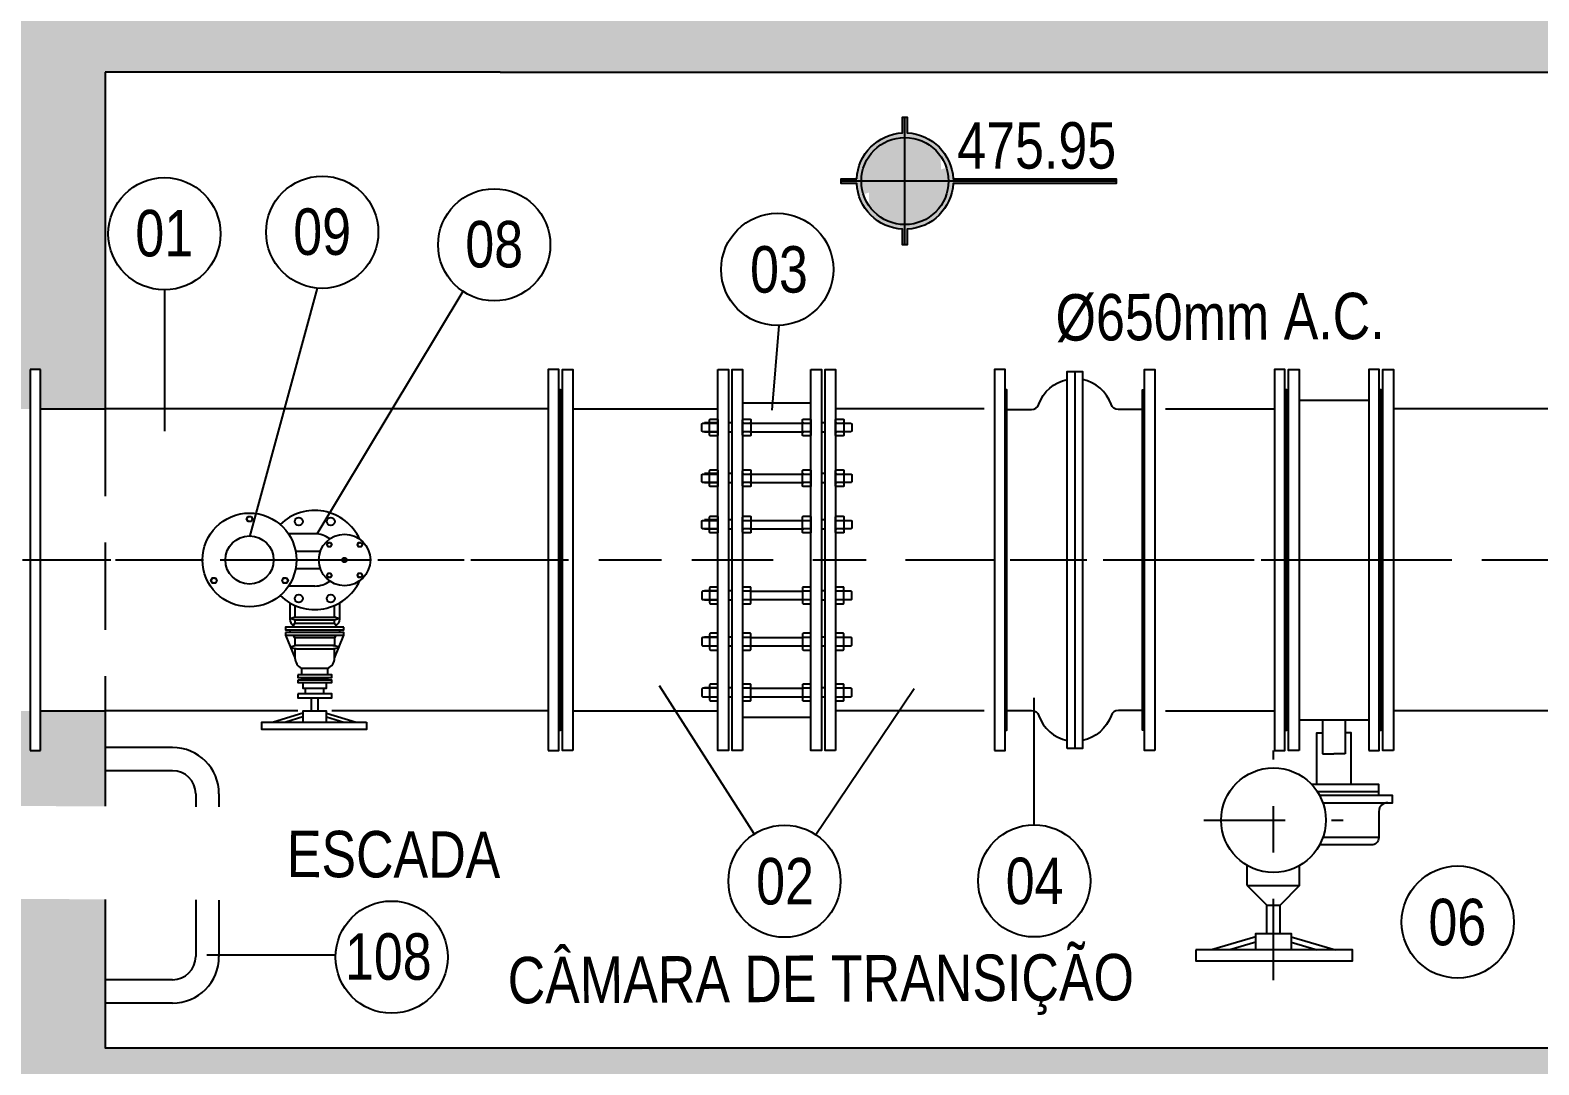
# Model space of a CAD drawing. Header units: feet. Extents: x 0 to 285175, y 0 to 9111378.
# Drawn here: x 285102.406 to 285105.652, y 9111366.693 to 9111368.919 of the extents above; entities that cross this region are included whole.
import ezdxf
from ezdxf import colors
from ezdxf.entities.mleader import LeaderData, LeaderLine
from ezdxf.enums import TextEntityAlignment as Align
from ezdxf.math import Vec2, Vec3

# ---------------------------------------------------------------- set-up
doc = ezdxf.new("R2010")
doc.units = ezdxf.units.FT
doc.header["$MEASUREMENT"] = 0
doc.linetypes.add('DASHDOT', pattern=[1, 0.5, -0.25, 0, -0.25])
doc.linetypes.add('HIDDEN', pattern=[0.375, 0.25, -0.125])
doc.layers.get('0').update_dxf_attribs({"linetype": 'CONTINUOUS'})
for name, color, linetype in [('01', 1, 'CONTINUOUS'), ('01PROJ', 1, 'HIDDEN'), ('A-NIVEIS', 1, 'CONTINUOUS'), ('A-TEXTO', 2, 'CONTINUOUS'), ('EIXO', 1, 'DASHDOT'), ('FLANGES', 7, 'CONTINUOUS'), ('H-SA-CONTORNO', 2, 'CONTINUOUS'), ('H-SA-EIXOS', 1, 'DASHDOT'), ('H-SA-ESTRUTURA (CORTE)', 5, 'CONTINUOUS'), ('H-SA-HTC CONCRETO', 253, 'CONTINUOUS'), ('H-SA-TEXTO', 2, 'CONTINUOUS'), ('INDIC', 2, 'CONTINUOUS'), ('Top View-Ferro Fundido - JGS - K7(Esgoto)', 7, 'CONTINUOUS')]:
    doc.layers.add(name, color=color, linetype=linetype)
doc.styles.add('EGC_Arial_2.0mm', font='arial.ttf', dxfattribs={"width": 0.8, "height": 2})

# ---------------------------------------------------------------- blocks, each defined once
blk = doc.blocks.new('*U1305')
at = {"true_color": 0xffffff}
h = blk.add_hatch(color=7, dxfattribs=at)
h.dxf.hatch_style = 1
edge = h.paths.add_edge_path()
edge.add_arc((0, 0), 2.075, 92.76231, 177.23769, ccw=False)
edge.add_line((-0.1, 2.073), (-0.1, 2.75))
edge.add_line((-0.1, 2.75), (0.1, 2.75))
edge.add_line((0.1, 2.75), (0.1, 2.073))
edge.add_arc((0, 0), 2.075, 2.76231, 87.23769, ccw=False)
edge.add_line((2.073, 0.1), (9.088, 0.1))
edge.add_line((9.088, 0.1), (9.088, -0.1))
edge.add_line((9.088, -0.1), (2.073, -0.1))
edge.add_arc((0, 0), 2.075, 272.76231, 357.23769, ccw=False)
edge.add_line((0.1, -2.073), (0.1, -2.75))
edge.add_line((0.1, -2.75), (-0.1, -2.75))
edge.add_line((-0.1, -2.75), (-0.1, -2.073))
edge.add_arc((0, 0), 2.075, 182.76231, 267.23769, ccw=False)
edge.add_line((-2.073, -0.1), (-2.75, -0.1))
edge.add_line((-2.75, -0.1), (-2.75, 0.1))
edge.add_line((-2.75, 0.1), (-2.073, 0.1))
for p, q in [((0, -2.75), (0, 2.75)), ((9.088, 0), (-2.75, 0))]:
    blk.add_line(p, q)
at = {"color": 7, "true_color": 0xffffff}
blk.add_lwpolyline([(-2.073, 0.1, -0.386246), (-0.1, 2.073), (-0.1, 2.75), (0.1, 2.75), (0.1, 2.073, -0.386246), (2.073, 0.1), (9.088, 0.1), (9.088, -0.1), (2.073, -0.1, -0.386246), (0.1, -2.073), (0.1, -2.75), (-0.1, -2.75), (-0.1, -2.073, -0.386246), (-2.073, -0.1), (-2.75, -0.1), (-2.75, 0.1)], format="xyb", close=True, dxfattribs=at)
blk.add_circle((0, 0), 1.875)
for points in [[(0, 1.875), (0, 0), (0.583, 1.782), (0.595, 0)], [(0.583, 1.782), (0.595, 0), (1.097, 1.521), (1.096, 0)], [(1.097, 1.521), (1.096, 0), (1.533, 1.079), (1.571, 0)], [(1.533, 1.079), (1.571, 0), (1.786, 0.571), (0, 0)], [(-1.786, -0.571), (0, 0), (-1.796, -0.539), (-1.875, 0)], [(-1.533, -1.079), (-1.571, 0), (-1.786, -0.571), (0, 0)], [(-1.097, -1.521), (-1.096, 0), (-1.533, -1.079), (-1.571, 0)], [(-0.583, -1.782), (-0.595, 0), (-1.097, -1.521), (-1.096, 0)], [(0, -1.875), (0, 0), (-0.583, -1.782), (-0.595, 0)], [(1.786, 0.571), (0, 0), (1.796, 0.539), (1.875, 0)]]:
    blk.add_solid(points)
at = {"layer": 'A-TEXTO', "color": 2, "style": 'EGC_Arial_2.0mm', "width": 0.8}
blk.add_attdef('000.00', text='', height=2, dxfattribs=at).set_placement((9.088, 0.534), align=Align.RIGHT)
blk = doc.blocks.new('_None')

msp = doc.modelspace()

# ---------------------------------------------------------------- hatches: boundary and pattern name
at = {"layer": 'H-SA-HTC CONCRETO'}
h = msp.add_hatch(color=256, dxfattribs=at)
h.dxf.hatch_style = 1
h.paths.add_polyline_path([(285098.2176, 9111375.0292), (285101.2176, 9111375.0292), (285101.2176, 9111375.3292), (285097.0676, 9111375.3292), (285097.0676, 9111374.8792), (285098.0676, 9111374.8792)])
h.paths.add_polyline_path([(285101.2176, 9111372.2292), (285098.2176, 9111372.2292), (285098.0676, 9111372.3792), (285097.0676, 9111372.3792), (285097.0676, 9111371.7792), (285098.0676, 9111371.7792), (285098.2176, 9111371.9292), (285101.2176, 9111371.9292)])
h.paths.add_polyline_path([(285106.3676, 9111370.0542), (285106.2289, 9111370.0542), (285106.2289, 9111369.9692), (285106.2064, 9111369.9692), (285106.2064, 9111370.0542), (285106.0676, 9111370.0542), (285106.0676, 9111369.1292), (285105.2176, 9111369.1292), (285102.5676, 9111369.1292), (285102.5676, 9111369.9292), (285102.5676, 9111370.0542), (285102.4289, 9111370.0542), (285102.4289, 9111369.9692), (285102.4064, 9111369.9692), (285102.4064, 9111370.0542), (285102.2676, 9111370.0542), (285102.2676, 9111369.2292), (285102.1676, 9111369.1292), (285098.2176, 9111369.1292), (285098.0676, 9111369.2792), (285097.0676, 9111369.2792), (285097.0676, 9111368.6792), (285098.0676, 9111368.6792), (285098.2176, 9111368.8292), (285102.1676, 9111368.8292), (285102.2676, 9111368.7292), (285102.2676, 9111368.1042), (285102.4064, 9111368.1042), (285102.4064, 9111368.1892), (285102.4289, 9111368.1892), (285102.4289, 9111368.1042), (285102.5676, 9111368.1042), (285102.5676, 9111368.8292), (285103.4176, 9111368.8292), (285105.2176, 9111368.8292), (285106.0676, 9111368.8292), (285106.0676, 9111368.1042), (285106.2064, 9111368.1042), (285106.2064, 9111368.1892), (285106.2289, 9111368.1892), (285106.2289, 9111368.1042), (285106.3676, 9111368.1042)])
h.paths.add_polyline_path([(285100.4525, 9111366.7292), (285098.2176, 9111366.7292), (285098.0676, 9111366.8792), (285097.0676, 9111366.8792), (285097.0676, 9111366.4292), (285100.2966, 9111366.4292)])
h.paths.add_polyline_path([(285106.3676, 9111367.4542), (285106.2289, 9111367.4542), (285106.2289, 9111367.3692), (285106.2064, 9111367.3692), (285106.2064, 9111367.4542), (285106.0676, 9111367.4542), (285106.0676, 9111366.7292), (285105.2176, 9111366.7292), (285104.1747, 9111366.7292), (285104.0434, 9111366.4292), (285106.3676, 9111366.4292)])
h.paths.add_polyline_path([(285106.3676, 9111373.1542), (285106.2289, 9111373.1542), (285106.2289, 9111373.0692), (285106.2064, 9111373.0692), (285106.2064, 9111373.1542), (285106.0676, 9111373.1542), (285106.0676, 9111372.2292), (285105.2176, 9111372.2292), (285104.3176, 9111372.2292), (285104.3176, 9111371.9292), (285105.2176, 9111371.9292), (285106.0676, 9111371.9292), (285106.0676, 9111371.0042), (285106.2064, 9111371.0042), (285106.2064, 9111371.0892), (285106.2289, 9111371.0892), (285106.2289, 9111371.0042), (285106.3676, 9111371.0042)])
h.paths.add_polyline_path([(285104.3176, 9111372.2292), (285102.5676, 9111372.2292), (285102.5676, 9111373.0292), (285102.5676, 9111373.1542), (285102.4289, 9111373.1542), (285102.4289, 9111373.0692), (285102.4064, 9111373.0692), (285102.4064, 9111373.1542), (285102.2676, 9111373.1542), (285102.2676, 9111372.3292), (285102.1676, 9111372.2292), (285101.2176, 9111372.2292), (285101.2176, 9111371.9292), (285102.1676, 9111371.9292), (285102.2676, 9111371.8292), (285102.2676, 9111371.0042), (285102.4064, 9111371.0042), (285102.4064, 9111371.0892), (285102.4289, 9111371.0892), (285102.4289, 9111371.0042), (285102.5676, 9111371.0042), (285102.5676, 9111371.9292), (285103.4176, 9111371.9292), (285104.3176, 9111371.9292)])
h.paths.add_polyline_path([(285104.3176, 9111375.3292), (285101.2176, 9111375.3292), (285101.2176, 9111375.0292), (285102.1676, 9111375.0292), (285102.2676, 9111374.9292), (285102.2676, 9111374.1042), (285102.4064, 9111374.1042), (285102.4064, 9111374.1892), (285102.4289, 9111374.1892), (285102.4289, 9111374.1042), (285102.5676, 9111374.1042), (285102.5676, 9111375.0292), (285103.4176, 9111375.0292), (285104.3176, 9111375.0292)])
h.paths.add_polyline_path([(285106.3676, 9111375.3292), (285104.3176, 9111375.3292), (285104.3176, 9111375.0292), (285105.2176, 9111375.0292), (285106.0676, 9111375.0292), (285106.0676, 9111374.1042), (285106.2064, 9111374.1042), (285106.2064, 9111374.1892), (285106.2289, 9111374.1892), (285106.2289, 9111374.1042), (285106.3676, 9111374.1042)])
h.paths.add_polyline_path([(285096.5676, 9111375.0792), (285096.5676, 9111375.3292), (285092.2576, 9111375.3292), (285092.2576, 9111374.9292), (285095.1576, 9111374.9292), (285095.1576, 9111375.0792)])
h.paths.add_polyline_path([(285096.5536, 9111366.4292), (285096.5536, 9111366.6792), (285095.1576, 9111366.6792), (285095.1576, 9111366.8292), (285092.2576, 9111366.8292), (285092.2576, 9111366.4292)])
h.paths.add_polyline_path([(285096.5536, 9111366.8292), (285096.5536, 9111366.4292), (285097.0676, 9111366.4292), (285097.0676, 9111366.8792), (285096.7676, 9111366.8792), (285096.7676, 9111366.6792), (285096.5676, 9111366.6792), (285096.5676, 9111366.8292)])
h = msp.add_hatch(color=256, dxfattribs=at)
h.dxf.hatch_style = 1
h.paths.add_polyline_path([(285104.1747, 9111366.7292), (285102.5676, 9111366.7292), (285102.5676, 9111367.1792), (285102.5676, 9111367.4542), (285102.4289, 9111367.4542), (285102.4289, 9111367.369), (285102.4064, 9111367.369), (285102.4064, 9111367.4542), (285102.2676, 9111367.4542), (285102.2676, 9111366.8292), (285102.1676, 9111366.7292), (285100.4525, 9111366.7292), (285100.2966, 9111366.4292), (285104.0434, 9111366.4292)])

# ---------------------------------------------------------------- linework, layer by layer
at = {"layer": '01', "color": 1}
for p, q in [((285103.0186, 9111367.8353), (285102.9622, 9111367.8353)), ((285103.0186, 9111367.7231), (285102.9622, 9111367.7231)), ((285102.9989, 9111367.4912), (285102.9989, 9111367.5032)), ((285102.9933, 9111367.4492), (285102.9296, 9111367.4304)), ((285102.9933, 9111367.4414), (285102.9561, 9111367.4304)), ((285105.3077, 9111367.1816), (285105.1871, 9111367.1816)), ((285105.0249, 9111367.0786), (285105.0671, 9111367.0364)), ((285105.0249, 9111367.0786), (285105.1374, 9111367.0786)), ((285105.1374, 9111367.0786), (285105.0952, 9111367.0364)), ((285105.0671, 9111367.0364), (285105.0952, 9111367.0364)), ((285105.0432, 9111366.9683), (285104.9476, 9111366.9402)), ((285105.0432, 9111366.9566), (285104.9874, 9111366.9402)), ((285105.1191, 9111366.9683), (285105.2147, 9111366.9402)), ((285105.1191, 9111366.9566), (285105.1748, 9111366.9402))]:
    msp.add_line(p, q, dxfattribs=at)
at = {"layer": '01', "color": 1, "ltscale": 0.2}
for p, q in [((285102.9775, 9111367.7979), (285103.0307, 9111367.7979)), ((285102.9775, 9111367.7605), (285103.0307, 9111367.7605)), ((285102.9726, 9111367.639), (285102.9733, 9111367.6387)), ((285102.9761, 9111367.6498), (285102.9761, 9111367.6429)), ((285103.0611, 9111367.6429), (285103.0611, 9111367.6498)), ((285103.0639, 9111367.6387), (285103.0645, 9111367.639)), ((285102.9559, 9111367.6176), (285102.9761, 9111367.5686)), ((285102.9761, 9111367.6119), (285102.9761, 9111367.5946)), ((285103.0611, 9111367.5677), (285103.0813, 9111367.6176)), ((285103.0611, 9111367.6119), (285103.0611, 9111367.5946)), ((285102.9905, 9111367.5321), (285102.9905, 9111367.5461)), ((285102.9905, 9111367.5208), (285102.9905, 9111367.5264)), ((285103.0467, 9111367.5321), (285103.0467, 9111367.5461)), ((285103.0467, 9111367.5208), (285103.0467, 9111367.5264)), ((285102.9905, 9111367.5236), (285103.0467, 9111367.5236)), ((285103.0383, 9111367.4912), (285103.0383, 9111367.5032)), ((285103.0113, 9111367.4536), (285103.0113, 9111367.4828)), ((285103.0259, 9111367.4536), (285103.0259, 9111367.4828)), ((285103.0439, 9111367.4492), (285103.1076, 9111367.4304)), ((285103.0439, 9111367.4414), (285103.081, 9111367.4304))]:
    msp.add_line(p, q, dxfattribs=at)
at = {"layer": '01', "color": 1, "ltscale": 2.5}
for p, q in [((285105.0249, 9111367.0786), (285105.0249, 9111367.1218)), ((285105.1374, 9111367.0786), (285105.1374, 9111367.1218)), ((285105.0671, 9111366.975), (285105.0671, 9111367.0364)), ((285105.0952, 9111366.975), (285105.0952, 9111367.0364))]:
    msp.add_line(p, q, dxfattribs=at)
at = {"layer": '01', "color": 1}
for points in [[(285102.8815, 9111367.8731), (285102.8847, 9111367.8674), (285102.8815, 9111367.8618), (285102.875, 9111367.8618), (285102.8718, 9111367.8674), (285102.875, 9111367.8731)], [(285103.0526, 9111367.8166), (285103.0553, 9111367.812), (285103.0526, 9111367.8074), (285103.0473, 9111367.8074), (285103.0447, 9111367.812), (285103.0473, 9111367.8166)], [(285103.1183, 9111367.8166), (285103.121, 9111367.812), (285103.1183, 9111367.8074), (285103.113, 9111367.8074), (285103.1103, 9111367.812), (285103.113, 9111367.8166)], [(285102.805, 9111367.7407), (285102.8083, 9111367.7351), (285102.805, 9111367.7294), (285102.7986, 9111367.7294), (285102.7953, 9111367.7351), (285102.7986, 9111367.7407)], [(285102.9579, 9111367.7407), (285102.9611, 9111367.7351), (285102.9579, 9111367.7294), (285102.9514, 9111367.7294), (285102.9482, 9111367.7351), (285102.9514, 9111367.7407)], [(285103.0526, 9111367.751), (285103.0553, 9111367.7463), (285103.0526, 9111367.7417), (285103.0473, 9111367.7417), (285103.0447, 9111367.7463), (285103.0473, 9111367.751)], [(285103.1183, 9111367.751), (285103.121, 9111367.7463), (285103.1183, 9111367.7417), (285103.113, 9111367.7417), (285103.1103, 9111367.7463), (285103.113, 9111367.751)]]:
    msp.add_lwpolyline(points, close=True, dxfattribs=at)
at = {"layer": '01', "color": 1, "ltscale": 0.2}
for points in [[(285102.9649, 9111367.6871), (285102.9649, 9111367.6516, 0.284079), (285102.9726, 9111367.639)], [(285103.063, 9111367.6558), (285103.0723, 9111367.653), (285103.063, 9111367.6502, -0.072993), (285103.059, 9111367.6496), (285102.9782, 9111367.6496, -0.072993), (285102.9741, 9111367.6502), (285102.9649, 9111367.653), (285102.9741, 9111367.6558, -0.072993), (285102.9782, 9111367.6564), (285103.059, 9111367.6564, -0.072993), (285103.063, 9111367.6558, 0.072993), (285103.059, 9111367.6564)], [(285103.0645, 9111367.639, 0.284079), (285103.0723, 9111367.6516), (285103.0723, 9111367.6871)], [(285103.0575, 9111367.5951), (285102.9799, 9111367.5951, 0.072993), (285102.9758, 9111367.5945), (285102.9666, 9111367.5917), (285102.9758, 9111367.5889, 0.072993), (285102.9799, 9111367.5883), (285103.0575, 9111367.5883, 0.072993), (285103.0615, 9111367.5889), (285103.0708, 9111367.5917), (285103.0615, 9111367.5945, 0.072993), (285103.0575, 9111367.5951, -0.072993), (285103.0615, 9111367.5945)], [(285102.9761, 9111367.5888), (285102.9761, 9111367.5686, 0.292862), (285102.9905, 9111367.5461), (285103.0467, 9111367.5461, 0.313643), (285103.0611, 9111367.5686), (285103.0611, 9111367.5888)]]:
    msp.add_lwpolyline(points, format="xyb", dxfattribs=at)
for points in [[(285102.9761, 9111367.6814), (285102.9761, 9111367.6562)], [(285103.0611, 9111367.6562), (285103.0611, 9111367.6814)], [(285102.9705, 9111367.6344), (285102.9761, 9111367.6429), (285103.0611, 9111367.6429), (285103.0667, 9111367.6344)], [(285103.0648, 9111367.6176), (285103.0611, 9111367.6119), (285102.9761, 9111367.6119), (285102.9724, 9111367.6176)], [(285102.9933, 9111367.5152), (285102.9933, 9111367.5032), (285103.0439, 9111367.5032), (285103.0439, 9111367.5152)], [(285103.0439, 9111367.4304), (285103.0439, 9111367.4536), (285102.9933, 9111367.4536), (285102.9933, 9111367.4304)]]:
    msp.add_lwpolyline(points, dxfattribs=at)
for points in [[(285103.0813, 9111367.6344), (285102.9559, 9111367.6344), (285102.9559, 9111367.6288), (285103.0813, 9111367.6288)], [(285102.9559, 9111367.6232), (285102.9559, 9111367.6176), (285103.0813, 9111367.6176), (285103.0813, 9111367.6232)], [(285102.982, 9111367.5321), (285102.982, 9111367.5264), (285103.0552, 9111367.5264), (285103.0552, 9111367.5321)], [(285102.982, 9111367.5208), (285102.982, 9111367.5152), (285103.0552, 9111367.5152), (285103.0552, 9111367.5208)], [(285102.982, 9111367.4912), (285102.982, 9111367.4828), (285103.0552, 9111367.4828), (285103.0552, 9111367.4912)], [(285103.1301, 9111367.4304), (285103.1301, 9111367.4147), (285102.9051, 9111367.4147), (285102.9051, 9111367.4304)]]:
    msp.add_lwpolyline(points, close=True, dxfattribs=at)
at = {"layer": '01', "color": 1}
msp.add_lwpolyline([(285105.3275, 9111367.2568, 0.405757), (285105.3077, 9111367.2382), (285105.3077, 9111367.1816, -0.414214), (285105.2921, 9111367.1659), (285105.1802, 9111367.1659)], format="xyb", dxfattribs=at)
msp.add_lwpolyline([(285105.0432, 9111366.9402), (285105.0432, 9111366.975), (285105.1191, 9111366.975), (285105.1191, 9111366.9402)], dxfattribs=at)
for centre, radius in [((285102.8782, 9111367.8674), 0.00561), ((285102.9842, 9111367.8621), 0.0086), ((285103.0529, 9111367.8621), 0.0086), ((285103.05, 9111367.812), 0.00461), ((285103.1157, 9111367.812), 0.00461), ((285103.0828, 9111367.7792), 0.00489), ((285102.8018, 9111367.7351), 0.00561), ((285102.9547, 9111367.7351), 0.00561), ((285103.05, 9111367.7463), 0.00461), ((285103.1157, 9111367.7463), 0.00461), ((285102.9842, 9111367.6962), 0.0086), ((285103.0529, 9111367.6962), 0.0086)]:
    msp.add_circle(centre, radius, dxfattribs=at)
for centre, radius, start, end in [((285103.0186, 9111367.7792), 0.1066, 24.8904, 134.2027), ((285103.0186, 9111367.7792), 0.0561, 54.2977, 90), ((285103.0186, 9111367.7792), 0.0561, 270, 305.7023), ((285102.9705, 9111367.626), 0.00562, 150, 210)]:
    msp.add_arc(centre, radius, start, end, dxfattribs=at)
at = {"layer": '01', "color": 1, "ltscale": 0.2}
for centre, radius, start, end in [((285103.0186, 9111367.7792), 0.1066, 225.7973, 335.1096), ((285103.0667, 9111367.626), 0.00562, 330, 30)]:
    msp.add_arc(centre, radius, start, end, dxfattribs=at)
at = {"layer": '01PROJ', "color": 1, "ltscale": 25}
for p, q in [((285102.4289, 9111368.1042), (285102.5676, 9111368.1042)), ((285102.4289, 9111367.4542), (285102.5676, 9111367.4542))]:
    msp.add_line(p, q, dxfattribs=at)
msp.add_lwpolyline([(285102.4064, 9111367.369), (285102.4289, 9111367.369), (285102.4289, 9111368.1892), (285102.4064, 9111368.1892)], close=True, dxfattribs=at)
at = {"layer": 'EIXO', "ltscale": 0.35}
for p, q in [((285100.9796, 9111367.7792), (285108.6676, 9111367.7793)), ((285105.0811, 9111366.8747), (285105.0811, 9111367.3692)), ((285104.9311, 9111367.2192), (285105.2311, 9111367.2192))]:
    msp.add_line(p, q, dxfattribs=at)
at = {"layer": 'FLANGES', "color": 2}
msp.add_lwpolyline([(285104.9138, 9111366.9402), (285104.9138, 9111366.9166), (285105.2513, 9111366.9166), (285105.2513, 9111366.9402)], close=True, dxfattribs=at)
for centre, radius in [((285102.8782, 9111367.7792), 0.101), ((285102.8782, 9111367.7792), 0.0518), ((285103.0828, 9111367.7792), 0.0554), ((285105.0811, 9111367.2192), 0.1125)]:
    msp.add_circle(centre, radius, dxfattribs=at)
at = {"layer": 'H-SA-CONTORNO', "color": 1, "linetype": 'HIDDEN', "ltscale": 0.75}
msp.add_line((285102.5676, 9111368.1042), (285102.5676, 9111367.4542), dxfattribs=at)
at = {"layer": 'H-SA-EIXOS', "ltscale": 0.25}
msp.add_lwpolyline([(285079.427, 9111371.1615), (285093.2398, 9111371.1615), (285093.2398, 9111367.7792), (285119.2936, 9111367.7795)], dxfattribs=at)
at = {"layer": 'H-SA-ESTRUTURA (CORTE)'}
for p, q in [((285102.5676, 9111368.8292), (285102.5676, 9111368.1042)), ((285103.4176, 9111368.8292), (285102.5676, 9111368.8292)), ((285105.2176, 9111368.8292), (285106.0676, 9111368.8292)), ((285102.5676, 9111367.4542), (285102.5676, 9111367.1792)), ((285105.2176, 9111366.7292), (285106.0676, 9111366.7292))]:
    msp.add_line(p, q, dxfattribs=at)
for points in [[(285103.4176, 9111368.8292), (285105.2176, 9111368.8292)], [(285102.5676, 9111367.1792), (285102.5676, 9111366.7292), (285105.2176, 9111366.7292)]]:
    msp.add_lwpolyline(points, dxfattribs=at)
at = {"layer": 'Top View-Ferro Fundido - JGS - K7(Esgoto)', "color": 1, "linetype": 'ByBlock', "lineweight": -2}
for p, q in [((285104.654, 9111368.1845), (285104.654, 9111367.3738)), ((285103.9391, 9111368.1173), (285104.0861, 9111368.1173)), ((285105.1361, 9111368.1233), (285105.2861, 9111368.1233)), ((285103.5211, 9111368.1042), (285102.5676, 9111368.1042)), ((285103.5741, 9111368.1042), (285103.8861, 9111368.1042)), ((285104.4586, 9111368.1042), (285104.1391, 9111368.1042)), ((285104.8486, 9111368.1042), (285105.0831, 9111368.1042)), ((285106.0676, 9111368.1042), (285105.3391, 9111368.1042)), ((285103.8861, 9111368.0743), (285103.8571, 9111368.0743)), ((285103.8861, 9111368.0543), (285103.8571, 9111368.0543)), ((285103.8699, 9111368.0733), (285103.8843, 9111368.0733)), ((285103.8843, 9111368.0553), (285103.8699, 9111368.0553)), ((285103.9166, 9111368.0743), (285103.9086, 9111368.0743)), ((285103.9166, 9111368.0543), (285103.9086, 9111368.0543)), ((285103.9409, 9111368.0733), (285103.9553, 9111368.0733)), ((285103.9553, 9111368.0553), (285103.9409, 9111368.0553)), ((285103.9571, 9111368.0733), (285104.0681, 9111368.0733)), ((285103.9571, 9111368.0553), (285104.0681, 9111368.0553)), ((285104.0699, 9111368.0733), (285104.0843, 9111368.0733)), ((285104.0843, 9111368.0553), (285104.0699, 9111368.0553)), ((285104.1166, 9111368.0743), (285104.1086, 9111368.0743)), ((285104.1166, 9111368.0543), (285104.1086, 9111368.0543)), ((285104.1409, 9111368.0733), (285104.1553, 9111368.0733)), ((285104.1553, 9111368.0553), (285104.1409, 9111368.0553)), ((285103.8861, 9111367.965), (285103.8571, 9111367.965)), ((285103.8699, 9111367.964), (285103.8843, 9111367.964)), ((285103.9166, 9111367.965), (285103.9086, 9111367.965)), ((285103.9409, 9111367.964), (285103.9553, 9111367.964)), ((285103.9571, 9111367.964), (285104.0681, 9111367.964)), ((285104.0699, 9111367.964), (285104.0843, 9111367.964)), ((285104.1166, 9111367.965), (285104.1086, 9111367.965)), ((285104.1409, 9111367.964), (285104.1553, 9111367.964)), ((285103.8861, 9111367.945), (285103.8571, 9111367.945)), ((285103.8843, 9111367.946), (285103.8699, 9111367.946)), ((285103.9166, 9111367.945), (285103.9086, 9111367.945)), ((285103.9553, 9111367.946), (285103.9409, 9111367.946)), ((285103.9571, 9111367.946), (285104.0681, 9111367.946)), ((285104.0843, 9111367.946), (285104.0699, 9111367.946)), ((285104.1166, 9111367.945), (285104.1086, 9111367.945)), ((285104.1553, 9111367.946), (285104.1409, 9111367.946)), ((285103.8861, 9111367.8654), (285103.8571, 9111367.8654)), ((285103.8699, 9111367.8644), (285103.8843, 9111367.8644)), ((285103.9166, 9111367.8654), (285103.9086, 9111367.8654)), ((285103.9409, 9111367.8644), (285103.9553, 9111367.8644)), ((285103.9571, 9111367.8644), (285104.0681, 9111367.8644)), ((285104.0699, 9111367.8644), (285104.0843, 9111367.8644)), ((285104.1166, 9111367.8654), (285104.1086, 9111367.8654)), ((285104.1409, 9111367.8644), (285104.1553, 9111367.8644)), ((285103.8861, 9111367.8454), (285103.8571, 9111367.8454)), ((285103.8843, 9111367.8464), (285103.8699, 9111367.8464)), ((285103.9166, 9111367.8454), (285103.9086, 9111367.8454)), ((285103.9553, 9111367.8464), (285103.9409, 9111367.8464)), ((285103.9571, 9111367.8464), (285104.0681, 9111367.8464)), ((285104.0843, 9111367.8464), (285104.0699, 9111367.8464)), ((285104.1166, 9111367.8454), (285104.1086, 9111367.8454)), ((285104.1553, 9111367.8464), (285104.1409, 9111367.8464)), ((285103.8861, 9111367.7129), (285103.8571, 9111367.7129)), ((285103.8861, 9111367.6929), (285103.8571, 9111367.6929)), ((285103.8843, 9111367.7119), (285103.8699, 9111367.7119)), ((285103.8699, 9111367.6939), (285103.8843, 9111367.6939)), ((285103.9166, 9111367.7129), (285103.9086, 9111367.7129)), ((285103.9166, 9111367.6929), (285103.9086, 9111367.6929)), ((285103.9553, 9111367.7119), (285103.9409, 9111367.7119)), ((285103.9409, 9111367.6939), (285103.9553, 9111367.6939)), ((285103.9571, 9111367.7119), (285104.0681, 9111367.7119)), ((285103.9571, 9111367.6939), (285104.0681, 9111367.6939)), ((285104.0843, 9111367.7119), (285104.0699, 9111367.7119)), ((285104.0699, 9111367.6939), (285104.0843, 9111367.6939)), ((285104.1166, 9111367.7129), (285104.1086, 9111367.7129)), ((285104.1166, 9111367.6929), (285104.1086, 9111367.6929)), ((285104.1553, 9111367.7119), (285104.1409, 9111367.7119)), ((285104.1409, 9111367.6939), (285104.1553, 9111367.6939)), ((285103.8861, 9111367.6134), (285103.8571, 9111367.6134)), ((285103.8861, 9111367.5934), (285103.8571, 9111367.5934)), ((285103.8843, 9111367.6124), (285103.8699, 9111367.6124)), ((285103.8699, 9111367.5944), (285103.8843, 9111367.5944)), ((285103.9166, 9111367.6134), (285103.9086, 9111367.6134)), ((285103.9166, 9111367.5934), (285103.9086, 9111367.5934)), ((285103.9553, 9111367.6124), (285103.9409, 9111367.6124)), ((285103.9409, 9111367.5944), (285103.9553, 9111367.5944)), ((285103.9571, 9111367.6124), (285104.0681, 9111367.6124)), ((285103.9571, 9111367.5944), (285104.0681, 9111367.5944)), ((285104.0843, 9111367.6124), (285104.0699, 9111367.6124)), ((285104.0699, 9111367.5944), (285104.0843, 9111367.5944)), ((285104.1166, 9111367.6134), (285104.1086, 9111367.6134)), ((285104.1166, 9111367.5934), (285104.1086, 9111367.5934)), ((285104.1553, 9111367.6124), (285104.1409, 9111367.6124)), ((285104.1409, 9111367.5944), (285104.1553, 9111367.5944)), ((285103.8861, 9111367.504), (285103.8571, 9111367.504)), ((285103.8843, 9111367.503), (285103.8699, 9111367.503)), ((285103.9166, 9111367.504), (285103.9086, 9111367.504)), ((285103.9553, 9111367.503), (285103.9409, 9111367.503)), ((285103.9571, 9111367.503), (285104.0681, 9111367.503)), ((285104.0843, 9111367.503), (285104.0699, 9111367.503)), ((285104.1166, 9111367.504), (285104.1086, 9111367.504)), ((285104.1553, 9111367.503), (285104.1409, 9111367.503)), ((285103.8861, 9111367.484), (285103.8571, 9111367.484)), ((285103.8699, 9111367.485), (285103.8843, 9111367.485)), ((285103.9166, 9111367.484), (285103.9086, 9111367.484)), ((285103.9409, 9111367.485), (285103.9553, 9111367.485)), ((285103.9571, 9111367.485), (285104.0681, 9111367.485)), ((285104.0699, 9111367.485), (285104.0843, 9111367.485)), ((285104.1166, 9111367.484), (285104.1086, 9111367.484)), ((285104.1409, 9111367.485), (285104.1553, 9111367.485)), ((285102.982, 9111367.4542), (285102.5676, 9111367.4542)), ((285103.5211, 9111367.4542), (285103.0552, 9111367.4542)), ((285103.5741, 9111367.4542), (285103.8861, 9111367.4542)), ((285103.9391, 9111367.441), (285104.0861, 9111367.441)), ((285104.4586, 9111367.4542), (285104.1391, 9111367.4542)), ((285105.1361, 9111367.435), (285105.2861, 9111367.435)), ((285105.1867, 9111367.435), (285105.1867, 9111367.3623)), ((285105.2355, 9111367.435), (285105.2355, 9111367.3623)), ((285106.0676, 9111367.4542), (285105.3391, 9111367.4542)), ((285102.7126, 9111367.3757), (285102.5676, 9111367.3757)), ((285105.1867, 9111367.3623), (285105.2111, 9111367.3623)), ((285105.2355, 9111367.3623), (285105.2111, 9111367.3623)), ((285102.7126, 9111367.3257), (285102.5676, 9111367.3257)), ((285102.7626, 9111367.2757), (285102.7626, 9111366.9257)), ((285102.8126, 9111367.2757), (285102.8126, 9111366.9257)), ((285105.3075, 9111367.2802), (285105.1756, 9111367.2802)), ((285102.7126, 9111366.8757), (285102.5676, 9111366.8757)), ((285102.7126, 9111366.8257), (285102.5676, 9111366.8257))]:
    msp.add_line(p, q, dxfattribs=at)
for points in [[(285103.5211, 9111367.3692), (285103.5436, 9111367.3692), (285103.5436, 9111368.1892), (285103.5211, 9111368.1892)], [(285103.5741, 9111367.3692), (285103.5516, 9111367.3692), (285103.5516, 9111368.1892), (285103.5741, 9111368.1892)], [(285103.8861, 9111368.1892), (285103.9086, 9111368.1892), (285103.9086, 9111367.3692), (285103.8861, 9111367.3692)], [(285103.9391, 9111367.3692), (285103.9166, 9111367.3692), (285103.9166, 9111368.1892), (285103.9391, 9111368.1892)], [(285104.0861, 9111368.1892), (285104.1086, 9111368.1892), (285104.1086, 9111367.3692), (285104.0861, 9111367.3692)], [(285104.1391, 9111367.3692), (285104.1166, 9111367.3692), (285104.1166, 9111368.1892), (285104.1391, 9111368.1892)], [(285104.4811, 9111367.3692), (285104.5036, 9111367.3692), (285104.5036, 9111368.1892), (285104.4811, 9111368.1892)], [(285104.6374, 9111367.3738), (285104.6374, 9111368.1845), (285104.6706, 9111368.1845), (285104.6706, 9111367.3738)], [(285104.8261, 9111367.3692), (285104.8036, 9111367.3692), (285104.8036, 9111368.1892), (285104.8261, 9111368.1892)], [(285105.0831, 9111367.3692), (285105.1056, 9111367.3692), (285105.1056, 9111368.1892), (285105.0831, 9111368.1892)], [(285105.1361, 9111367.3692), (285105.1136, 9111367.3692), (285105.1136, 9111368.1892), (285105.1361, 9111368.1892)], [(285105.2861, 9111367.3692), (285105.3086, 9111367.3692), (285105.3086, 9111368.1892), (285105.2861, 9111368.1892)], [(285105.3391, 9111367.3692), (285105.3166, 9111367.3692), (285105.3166, 9111368.1892), (285105.3391, 9111368.1892)]]:
    msp.add_lwpolyline(points, close=True, dxfattribs=at)
for points in [[(285103.5436, 9111367.4132), (285103.5476, 9111367.4132), (285103.5476, 9111368.1452), (285103.5436, 9111368.1452)], [(285103.5516, 9111367.4132), (285103.5476, 9111367.4132), (285103.5476, 9111368.1452), (285103.5516, 9111368.1452)], [(285104.5036, 9111367.4132), (285104.5076, 9111367.4132), (285104.5076, 9111368.1452), (285104.5036, 9111368.1452)], [(285104.8036, 9111367.4132), (285104.7996, 9111367.4132), (285104.7996, 9111368.1452), (285104.8036, 9111368.1452)], [(285105.1056, 9111367.4132), (285105.1096, 9111367.4132), (285105.1096, 9111368.1452), (285105.1056, 9111368.1452)], [(285105.1136, 9111367.4132), (285105.1096, 9111367.4132), (285105.1096, 9111368.1452), (285105.1136, 9111368.1452)], [(285105.3086, 9111367.4132), (285105.3126, 9111367.4132), (285105.3126, 9111368.1452), (285105.3086, 9111368.1452)], [(285105.3166, 9111367.4132), (285105.3126, 9111367.4132), (285105.3126, 9111368.1452), (285105.3166, 9111368.1452)], [(285103.8681, 9111368.0724), (285103.8699, 9111368.0733), (285103.8681, 9111368.0742)], [(285103.8681, 9111368.0544), (285103.8699, 9111368.0553), (285103.8681, 9111368.0562)], [(285103.8861, 9111368.0742), (285103.8843, 9111368.0733), (285103.8861, 9111368.0724)], [(285103.8861, 9111368.0562), (285103.8843, 9111368.0553), (285103.8861, 9111368.0544)], [(285103.9391, 9111368.0724), (285103.9409, 9111368.0733), (285103.9391, 9111368.0742)], [(285103.9391, 9111368.0544), (285103.9409, 9111368.0553), (285103.9391, 9111368.0562)], [(285103.9571, 9111368.0742), (285103.9553, 9111368.0733), (285103.9571, 9111368.0724)], [(285103.9571, 9111368.0562), (285103.9553, 9111368.0553), (285103.9571, 9111368.0544)], [(285104.0681, 9111368.0724), (285104.0699, 9111368.0733), (285104.0681, 9111368.0742)], [(285104.0681, 9111368.0544), (285104.0699, 9111368.0553), (285104.0681, 9111368.0562)], [(285104.0861, 9111368.0742), (285104.0843, 9111368.0733), (285104.0861, 9111368.0724)], [(285104.0861, 9111368.0562), (285104.0843, 9111368.0553), (285104.0861, 9111368.0544)], [(285104.1391, 9111368.0724), (285104.1409, 9111368.0733), (285104.1391, 9111368.0742)], [(285104.1391, 9111368.0544), (285104.1409, 9111368.0553), (285104.1391, 9111368.0562)], [(285104.1571, 9111368.0742), (285104.1553, 9111368.0733), (285104.1571, 9111368.0724)], [(285104.1571, 9111368.0562), (285104.1553, 9111368.0553), (285104.1571, 9111368.0544)], [(285103.8681, 9111367.9631), (285103.8699, 9111367.964), (285103.8681, 9111367.9649)], [(285103.8861, 9111367.9649), (285103.8843, 9111367.964), (285103.8861, 9111367.9631)], [(285103.9391, 9111367.9631), (285103.9409, 9111367.964), (285103.9391, 9111367.9649)], [(285103.9571, 9111367.9649), (285103.9553, 9111367.964), (285103.9571, 9111367.9631)], [(285104.0681, 9111367.9631), (285104.0699, 9111367.964), (285104.0681, 9111367.9649)], [(285104.0861, 9111367.9649), (285104.0843, 9111367.964), (285104.0861, 9111367.9631)], [(285104.1391, 9111367.9631), (285104.1409, 9111367.964), (285104.1391, 9111367.9649)], [(285104.1571, 9111367.9649), (285104.1553, 9111367.964), (285104.1571, 9111367.9631)], [(285103.8681, 9111367.9451), (285103.8699, 9111367.946), (285103.8681, 9111367.9469)], [(285103.8861, 9111367.9469), (285103.8843, 9111367.946), (285103.8861, 9111367.9451)], [(285103.9391, 9111367.9451), (285103.9409, 9111367.946), (285103.9391, 9111367.9469)], [(285103.9571, 9111367.9469), (285103.9553, 9111367.946), (285103.9571, 9111367.9451)], [(285104.0681, 9111367.9451), (285104.0699, 9111367.946), (285104.0681, 9111367.9469)], [(285104.0861, 9111367.9469), (285104.0843, 9111367.946), (285104.0861, 9111367.9451)], [(285104.1391, 9111367.9451), (285104.1409, 9111367.946), (285104.1391, 9111367.9469)], [(285104.1571, 9111367.9469), (285104.1553, 9111367.946), (285104.1571, 9111367.9451)], [(285103.8681, 9111367.8635), (285103.8699, 9111367.8644), (285103.8681, 9111367.8653)], [(285103.8861, 9111367.8653), (285103.8843, 9111367.8644), (285103.8861, 9111367.8635)], [(285103.9391, 9111367.8635), (285103.9409, 9111367.8644), (285103.9391, 9111367.8653)], [(285103.9571, 9111367.8653), (285103.9553, 9111367.8644), (285103.9571, 9111367.8635)], [(285104.0681, 9111367.8635), (285104.0699, 9111367.8644), (285104.0681, 9111367.8653)], [(285104.0861, 9111367.8653), (285104.0843, 9111367.8644), (285104.0861, 9111367.8635)], [(285104.1391, 9111367.8635), (285104.1409, 9111367.8644), (285104.1391, 9111367.8653)], [(285104.1571, 9111367.8653), (285104.1553, 9111367.8644), (285104.1571, 9111367.8635)], [(285103.8681, 9111367.8455), (285103.8699, 9111367.8464), (285103.8681, 9111367.8473)], [(285103.8861, 9111367.8473), (285103.8843, 9111367.8464), (285103.8861, 9111367.8455)], [(285103.9391, 9111367.8455), (285103.9409, 9111367.8464), (285103.9391, 9111367.8473)], [(285103.9571, 9111367.8473), (285103.9553, 9111367.8464), (285103.9571, 9111367.8455)], [(285104.0681, 9111367.8455), (285104.0699, 9111367.8464), (285104.0681, 9111367.8473)], [(285104.0861, 9111367.8473), (285104.0843, 9111367.8464), (285104.0861, 9111367.8455)], [(285104.1391, 9111367.8455), (285104.1409, 9111367.8464), (285104.1391, 9111367.8473)], [(285104.1571, 9111367.8473), (285104.1553, 9111367.8464), (285104.1571, 9111367.8455)], [(285103.8681, 9111367.7128), (285103.8699, 9111367.7119), (285103.8681, 9111367.711)], [(285103.8681, 9111367.6948), (285103.8699, 9111367.6939), (285103.8681, 9111367.693)], [(285103.8861, 9111367.711), (285103.8843, 9111367.7119), (285103.8861, 9111367.7128)], [(285103.8861, 9111367.693), (285103.8843, 9111367.6939), (285103.8861, 9111367.6948)], [(285103.9391, 9111367.7128), (285103.9409, 9111367.7119), (285103.9391, 9111367.711)], [(285103.9391, 9111367.6948), (285103.9409, 9111367.6939), (285103.9391, 9111367.693)], [(285103.9571, 9111367.711), (285103.9553, 9111367.7119), (285103.9571, 9111367.7128)], [(285103.9571, 9111367.693), (285103.9553, 9111367.6939), (285103.9571, 9111367.6948)], [(285104.0681, 9111367.7128), (285104.0699, 9111367.7119), (285104.0681, 9111367.711)], [(285104.0681, 9111367.6948), (285104.0699, 9111367.6939), (285104.0681, 9111367.693)], [(285104.0861, 9111367.711), (285104.0843, 9111367.7119), (285104.0861, 9111367.7128)], [(285104.0861, 9111367.693), (285104.0843, 9111367.6939), (285104.0861, 9111367.6948)], [(285104.1391, 9111367.7128), (285104.1409, 9111367.7119), (285104.1391, 9111367.711)], [(285104.1391, 9111367.6948), (285104.1409, 9111367.6939), (285104.1391, 9111367.693)], [(285104.1571, 9111367.711), (285104.1553, 9111367.7119), (285104.1571, 9111367.7128)], [(285104.1571, 9111367.693), (285104.1553, 9111367.6939), (285104.1571, 9111367.6948)], [(285103.8681, 9111367.6133), (285103.8699, 9111367.6124), (285103.8681, 9111367.6115)], [(285103.8681, 9111367.5953), (285103.8699, 9111367.5944), (285103.8681, 9111367.5935)], [(285103.8861, 9111367.6115), (285103.8843, 9111367.6124), (285103.8861, 9111367.6133)], [(285103.8861, 9111367.5935), (285103.8843, 9111367.5944), (285103.8861, 9111367.5953)], [(285103.9391, 9111367.6133), (285103.9409, 9111367.6124), (285103.9391, 9111367.6115)], [(285103.9391, 9111367.5953), (285103.9409, 9111367.5944), (285103.9391, 9111367.5935)], [(285103.9571, 9111367.6115), (285103.9553, 9111367.6124), (285103.9571, 9111367.6133)], [(285103.9571, 9111367.5935), (285103.9553, 9111367.5944), (285103.9571, 9111367.5953)], [(285104.0681, 9111367.6133), (285104.0699, 9111367.6124), (285104.0681, 9111367.6115)], [(285104.0681, 9111367.5953), (285104.0699, 9111367.5944), (285104.0681, 9111367.5935)], [(285104.0861, 9111367.6115), (285104.0843, 9111367.6124), (285104.0861, 9111367.6133)], [(285104.0861, 9111367.5935), (285104.0843, 9111367.5944), (285104.0861, 9111367.5953)], [(285104.1391, 9111367.6133), (285104.1409, 9111367.6124), (285104.1391, 9111367.6115)], [(285104.1391, 9111367.5953), (285104.1409, 9111367.5944), (285104.1391, 9111367.5935)], [(285104.1571, 9111367.6115), (285104.1553, 9111367.6124), (285104.1571, 9111367.6133)], [(285104.1571, 9111367.5935), (285104.1553, 9111367.5944), (285104.1571, 9111367.5953)], [(285103.8681, 9111367.5039), (285103.8699, 9111367.503), (285103.8681, 9111367.5021)], [(285103.8861, 9111367.5021), (285103.8843, 9111367.503), (285103.8861, 9111367.5039)], [(285103.9391, 9111367.5039), (285103.9409, 9111367.503), (285103.9391, 9111367.5021)], [(285103.9571, 9111367.5021), (285103.9553, 9111367.503), (285103.9571, 9111367.5039)], [(285104.0681, 9111367.5039), (285104.0699, 9111367.503), (285104.0681, 9111367.5021)], [(285104.0861, 9111367.5021), (285104.0843, 9111367.503), (285104.0861, 9111367.5039)], [(285104.1391, 9111367.5039), (285104.1409, 9111367.503), (285104.1391, 9111367.5021)], [(285104.1571, 9111367.5021), (285104.1553, 9111367.503), (285104.1571, 9111367.5039)], [(285103.8681, 9111367.4859), (285103.8699, 9111367.485), (285103.8681, 9111367.4841)], [(285103.8861, 9111367.4841), (285103.8843, 9111367.485), (285103.8861, 9111367.4859)], [(285103.9391, 9111367.4859), (285103.9409, 9111367.485), (285103.9391, 9111367.4841)], [(285103.9571, 9111367.4841), (285103.9553, 9111367.485), (285103.9571, 9111367.4859)], [(285104.0681, 9111367.4859), (285104.0699, 9111367.485), (285104.0681, 9111367.4841)], [(285104.0861, 9111367.4841), (285104.0843, 9111367.485), (285104.0861, 9111367.4859)], [(285104.1391, 9111367.4859), (285104.1409, 9111367.485), (285104.1391, 9111367.4841)], [(285104.1571, 9111367.4841), (285104.1553, 9111367.485), (285104.1571, 9111367.4859)], [(285105.1742, 9111367.2959), (285105.1742, 9111367.4069), (285105.1867, 9111367.4069)], [(285105.248, 9111367.2959), (285105.248, 9111367.4069), (285105.2355, 9111367.4069)], [(285105.3075, 9111367.2724), (285105.3075, 9111367.2959), (285105.1634, 9111367.2959)], [(285105.1871, 9111367.2568), (285105.3371, 9111367.2568), (285105.3371, 9111367.2724), (285105.1802, 9111367.2724)]]:
    msp.add_lwpolyline(points, dxfattribs=at)
for points in [[(285104.5076, 9111368.1032), (285104.5607, 9111368.1032, 0.317315), (285104.5763, 9111368.1142, -0.262382), (285104.6374, 9111368.1674)], [(285104.7996, 9111368.1032), (285104.7474, 9111368.1032, -0.317315), (285104.7317, 9111368.1142, 0.262382), (285104.6706, 9111368.1674, 0.262382)], [(285103.8681, 9111368.0553), (285103.8532, 9111368.0553, -0.414214), (285103.8514, 9111368.0571), (285103.8514, 9111368.0715, -0.414214), (285103.8532, 9111368.0733), (285103.8681, 9111368.0733)], [(285104.1571, 9111368.0733), (285104.1721, 9111368.0733, -0.414214), (285104.1739, 9111368.0715), (285104.1739, 9111368.0571, -0.414214), (285104.1721, 9111368.0553), (285104.1571, 9111368.0553)], [(285103.8681, 9111367.946), (285103.8532, 9111367.946, -0.414214), (285103.8514, 9111367.9478), (285103.8514, 9111367.9622, -0.414214), (285103.8532, 9111367.964), (285103.8681, 9111367.964)], [(285104.1571, 9111367.964), (285104.1721, 9111367.964, -0.414214), (285104.1739, 9111367.9622), (285104.1739, 9111367.9478, -0.414214), (285104.1721, 9111367.946), (285104.1571, 9111367.946)], [(285103.8681, 9111367.8464), (285103.8532, 9111367.8464, -0.414214), (285103.8514, 9111367.8482), (285103.8514, 9111367.8626, -0.414214), (285103.8532, 9111367.8644), (285103.8681, 9111367.8644)], [(285104.1571, 9111367.8644), (285104.1721, 9111367.8644, -0.414214), (285104.1739, 9111367.8626), (285104.1739, 9111367.8482, -0.414214), (285104.1721, 9111367.8464), (285104.1571, 9111367.8464)], [(285103.8681, 9111367.7119), (285103.8532, 9111367.7119, 0.414214), (285103.8514, 9111367.7101), (285103.8514, 9111367.6957, 0.414214), (285103.8532, 9111367.6939), (285103.8681, 9111367.6939)], [(285104.1571, 9111367.6939), (285104.1721, 9111367.6939, 0.414214), (285104.1739, 9111367.6957), (285104.1739, 9111367.7101, 0.414214), (285104.1721, 9111367.7119), (285104.1571, 9111367.7119)], [(285103.8681, 9111367.6124), (285103.8532, 9111367.6124, 0.414214), (285103.8514, 9111367.6106), (285103.8514, 9111367.5962, 0.414214), (285103.8532, 9111367.5944), (285103.8681, 9111367.5944)], [(285104.1571, 9111367.5944), (285104.1721, 9111367.5944, 0.414214), (285104.1739, 9111367.5962), (285104.1739, 9111367.6106, 0.414214), (285104.1721, 9111367.6124), (285104.1571, 9111367.6124)], [(285103.8681, 9111367.503), (285103.8532, 9111367.503, 0.414214), (285103.8514, 9111367.5012), (285103.8514, 9111367.4868, 0.414214), (285103.8532, 9111367.485), (285103.8681, 9111367.485)], [(285104.1571, 9111367.485), (285104.1721, 9111367.485, 0.414214), (285104.1739, 9111367.4868), (285104.1739, 9111367.5012, 0.414214), (285104.1721, 9111367.503), (285104.1571, 9111367.503)], [(285104.5076, 9111367.4552), (285104.5607, 9111367.4552, -0.317315), (285104.5763, 9111367.4441, 0.262382), (285104.6374, 9111367.391, 0.262382)], [(285104.7996, 9111367.4552), (285104.7474, 9111367.4552, 0.317315), (285104.7317, 9111367.4441, -0.262382), (285104.6706, 9111367.391)]]:
    msp.add_lwpolyline(points, format="xyb", dxfattribs=at)
for points in [[(285103.8861, 9111368.0481, -0.414214), (285103.8843, 9111368.0463), (285103.8699, 9111368.0463, -0.414214), (285103.8681, 9111368.0481), (285103.8681, 9111368.0805, -0.414214), (285103.8699, 9111368.0823), (285103.8843, 9111368.0823, -0.414214), (285103.8861, 9111368.0805)], [(285103.9571, 9111368.0481, -0.414214), (285103.9553, 9111368.0463), (285103.9409, 9111368.0463, -0.414214), (285103.9391, 9111368.0481), (285103.9391, 9111368.0805, -0.414214), (285103.9409, 9111368.0823), (285103.9553, 9111368.0823, -0.414214), (285103.9571, 9111368.0805)], [(285104.0861, 9111368.0481, -0.414214), (285104.0843, 9111368.0463), (285104.0699, 9111368.0463, -0.414214), (285104.0681, 9111368.0481), (285104.0681, 9111368.0805, -0.414214), (285104.0699, 9111368.0823), (285104.0843, 9111368.0823, -0.414214), (285104.0861, 9111368.0805)], [(285104.1391, 9111368.0805, -0.414214), (285104.1409, 9111368.0823), (285104.1553, 9111368.0823, -0.414214), (285104.1571, 9111368.0805), (285104.1571, 9111368.0481, -0.414214), (285104.1553, 9111368.0463), (285104.1409, 9111368.0463, -0.414214), (285104.1391, 9111368.0481)], [(285103.8861, 9111367.9388, -0.414214), (285103.8843, 9111367.937), (285103.8699, 9111367.937, -0.414214), (285103.8681, 9111367.9388), (285103.8681, 9111367.9712, -0.414214), (285103.8699, 9111367.973), (285103.8843, 9111367.973, -0.414214), (285103.8861, 9111367.9712)], [(285103.9571, 9111367.9388, -0.414214), (285103.9553, 9111367.937), (285103.9409, 9111367.937, -0.414214), (285103.9391, 9111367.9388), (285103.9391, 9111367.9712, -0.414214), (285103.9409, 9111367.973), (285103.9553, 9111367.973, -0.414214), (285103.9571, 9111367.9712)], [(285104.0861, 9111367.9388, -0.414214), (285104.0843, 9111367.937), (285104.0699, 9111367.937, -0.414214), (285104.0681, 9111367.9388), (285104.0681, 9111367.9712, -0.414214), (285104.0699, 9111367.973), (285104.0843, 9111367.973, -0.414214), (285104.0861, 9111367.9712)], [(285104.1391, 9111367.9712, -0.414214), (285104.1409, 9111367.973), (285104.1553, 9111367.973, -0.414214), (285104.1571, 9111367.9712), (285104.1571, 9111367.9388, -0.414214), (285104.1553, 9111367.937), (285104.1409, 9111367.937, -0.414214), (285104.1391, 9111367.9388)], [(285103.8861, 9111367.8392, -0.414214), (285103.8843, 9111367.8374), (285103.8699, 9111367.8374, -0.414214), (285103.8681, 9111367.8392), (285103.8681, 9111367.8716, -0.414214), (285103.8699, 9111367.8734), (285103.8843, 9111367.8734, -0.414214), (285103.8861, 9111367.8716)], [(285103.9571, 9111367.8392, -0.414214), (285103.9553, 9111367.8374), (285103.9409, 9111367.8374, -0.414214), (285103.9391, 9111367.8392), (285103.9391, 9111367.8716, -0.414214), (285103.9409, 9111367.8734), (285103.9553, 9111367.8734, -0.414214), (285103.9571, 9111367.8716)], [(285104.0861, 9111367.8392, -0.414214), (285104.0843, 9111367.8374), (285104.0699, 9111367.8374, -0.414214), (285104.0681, 9111367.8392), (285104.0681, 9111367.8716, -0.414214), (285104.0699, 9111367.8734), (285104.0843, 9111367.8734, -0.414214), (285104.0861, 9111367.8716)], [(285104.1391, 9111367.8716, -0.414214), (285104.1409, 9111367.8734), (285104.1553, 9111367.8734, -0.414214), (285104.1571, 9111367.8716), (285104.1571, 9111367.8392, -0.414214), (285104.1553, 9111367.8374), (285104.1409, 9111367.8374, -0.414214), (285104.1391, 9111367.8392)], [(285103.8861, 9111367.7191, 0.414214), (285103.8843, 9111367.7209), (285103.8699, 9111367.7209, 0.414214), (285103.8681, 9111367.7191), (285103.8681, 9111367.6867, 0.414214), (285103.8699, 9111367.6849), (285103.8843, 9111367.6849, 0.414214), (285103.8861, 9111367.6867)], [(285103.9571, 9111367.7191, 0.414214), (285103.9553, 9111367.7209), (285103.9409, 9111367.7209, 0.414214), (285103.9391, 9111367.7191), (285103.9391, 9111367.6867, 0.414214), (285103.9409, 9111367.6849), (285103.9553, 9111367.6849, 0.414214), (285103.9571, 9111367.6867)], [(285104.0861, 9111367.7191, 0.414214), (285104.0843, 9111367.7209), (285104.0699, 9111367.7209, 0.414214), (285104.0681, 9111367.7191), (285104.0681, 9111367.6867, 0.414214), (285104.0699, 9111367.6849), (285104.0843, 9111367.6849, 0.414214), (285104.0861, 9111367.6867)], [(285104.1391, 9111367.6867, 0.414214), (285104.1409, 9111367.6849), (285104.1553, 9111367.6849, 0.414214), (285104.1571, 9111367.6867), (285104.1571, 9111367.7191, 0.414214), (285104.1553, 9111367.7209), (285104.1409, 9111367.7209, 0.414214), (285104.1391, 9111367.7191)], [(285103.8861, 9111367.6196, 0.414214), (285103.8843, 9111367.6214), (285103.8699, 9111367.6214, 0.414214), (285103.8681, 9111367.6196), (285103.8681, 9111367.5872, 0.414214), (285103.8699, 9111367.5854), (285103.8843, 9111367.5854, 0.414214), (285103.8861, 9111367.5872)], [(285103.9571, 9111367.6196, 0.414214), (285103.9553, 9111367.6214), (285103.9409, 9111367.6214, 0.414214), (285103.9391, 9111367.6196), (285103.9391, 9111367.5872, 0.414214), (285103.9409, 9111367.5854), (285103.9553, 9111367.5854, 0.414214), (285103.9571, 9111367.5872)], [(285104.0861, 9111367.6196, 0.414214), (285104.0843, 9111367.6214), (285104.0699, 9111367.6214, 0.414214), (285104.0681, 9111367.6196), (285104.0681, 9111367.5872, 0.414214), (285104.0699, 9111367.5854), (285104.0843, 9111367.5854, 0.414214), (285104.0861, 9111367.5872)], [(285104.1391, 9111367.5872, 0.414214), (285104.1409, 9111367.5854), (285104.1553, 9111367.5854, 0.414214), (285104.1571, 9111367.5872), (285104.1571, 9111367.6196, 0.414214), (285104.1553, 9111367.6214), (285104.1409, 9111367.6214, 0.414214), (285104.1391, 9111367.6196)], [(285103.8861, 9111367.5102, 0.414214), (285103.8843, 9111367.512), (285103.8699, 9111367.512, 0.414214), (285103.8681, 9111367.5102), (285103.8681, 9111367.4778, 0.414214), (285103.8699, 9111367.476), (285103.8843, 9111367.476, 0.414214), (285103.8861, 9111367.4778)], [(285103.9571, 9111367.5102, 0.414214), (285103.9553, 9111367.512), (285103.9409, 9111367.512, 0.414214), (285103.9391, 9111367.5102), (285103.9391, 9111367.4778, 0.414214), (285103.9409, 9111367.476), (285103.9553, 9111367.476, 0.414214), (285103.9571, 9111367.4778)], [(285104.0861, 9111367.5102, 0.414214), (285104.0843, 9111367.512), (285104.0699, 9111367.512, 0.414214), (285104.0681, 9111367.5102), (285104.0681, 9111367.4778, 0.414214), (285104.0699, 9111367.476), (285104.0843, 9111367.476, 0.414214), (285104.0861, 9111367.4778)], [(285104.1391, 9111367.4778, 0.414214), (285104.1409, 9111367.476), (285104.1553, 9111367.476, 0.414214), (285104.1571, 9111367.4778), (285104.1571, 9111367.5102, 0.414214), (285104.1553, 9111367.512), (285104.1409, 9111367.512, 0.414214), (285104.1391, 9111367.5102)]]:
    msp.add_lwpolyline(points, format="xyb", close=True, dxfattribs=at)
for centre, radius, start, end in [((285102.7126, 9111367.2757), 0.1, 0, 90), ((285102.7126, 9111367.2757), 0.05, 0, 90), ((285102.7126, 9111366.9257), 0.05, 270, 0), ((285102.7126, 9111366.9257), 0.1, 270, 0)]:
    msp.add_arc(centre, radius, start, end, dxfattribs=at)

# ---------------------------------------------------------------- block references
at = {"layer": 'A-NIVEIS', "xscale": 0.05, "yscale": 0.05, "zscale": 0.05}
msp.add_blockref('*U1305', (285104.2883, 9111368.5947), dxfattribs=at).add_auto_attribs({'000.00': '475.95'})

# ---------------------------------------------------------------- next in the draw order: texts
at = {"layer": 'H-SA-TEXTO', "color": 2, "insert": (285103.188, 9111367.0943), "char_height": 0.1, "width": 3.355817, "attachment_point": 8, "rotation": 359.7131, "style": 'EGC_Arial_2.0mm', "bg_fill": 2}
msp.add_mtext('ESCADA', dxfattribs=at)
at = {"layer": 'H-SA-TEXTO', "color": 2, "insert": (285104.1071, 9111366.9282), "char_height": 0.1, "width": 1.481748, "attachment_point": 2, "rotation": 0.2869, "style": 'EGC_Arial_2.0mm', "bg_fill": 3, "box_fill_scale": 1, "bg_fill_color": 256, "bg_fill_transparency": 0}
msp.add_mtext('CÂMARA DE TRANSIÇÃO', dxfattribs=at)

# ---------------------------------------------------------------- next in the draw order: leaders
at = {"layer": 'H-SA-TEXTO'}
ml = msp.add_multileader_mtext('Standard', dxfattribs=at)
ml.set_content('CANAL CS21A-TRECHO 1', color=2, style='EGC_Arial_2.0mm')
ml.set_leader_properties(color=1, linetype='ByLayer', lineweight=-1)
ml.set_arrow_properties(name='NONE')
ml.build(insert=Vec2(0, 0))
ml.multileader.update_dxf_attribs({"text_left_attachment_type": 2, "text_right_attachment_type": 2, "dogleg_length": 1.9819, "arrow_head_size": 0.075, "scale": 0.05})
ctx = ml.context
ctx.base_point, ctx.scale, ctx.char_height, ctx.arrow_head_size, ctx.landing_gap_size, ctx.plane_origin, ctx.plane_x_axis, ctx.plane_y_axis = Vec3(285160.9317, 9111368.2089), 0.05, 0.1, 0.075, 0.05, Vec3(285098.0095, 9111752.4827), Vec3(-0.005007, 0.999987), Vec3(-0.999987, -0.005007)
ctx.left_attachment, ctx.right_attachment, ctx.text_align_type = 2, 2, 1
notes = []
notes.append((ctx, [(0, (0, 0, 0), (0, 0), (1, 0), 1, [])]))
ctx.mtext.insert, ctx.mtext.text_direction, ctx.mtext.rotation, ctx.mtext.width, ctx.mtext.defined_height, ctx.mtext.alignment, ctx.mtext.flow_direction = Vec3(285160.8763, 9111368.9256), Vec3(-0.005007, 0.999987), 1.575804, 1.426802, 0.2824, 2, 5
ctx.mtext.has_bg_fill, ctx.mtext.bg_color, ctx.mtext.bg_scale_factor, ctx.mtext.bg_transparency, ctx.mtext.use_window_bg_color = 1, -1073741824, 1, 0, 1
for ctx, leaders in notes:
    for number, flags, end, landing, length, lines in leaders:
        leader = LeaderData()
        leader.index, (leader.has_last_leader_line, leader.has_dogleg_vector, leader.attachment_direction) = number, flags
        leader.last_leader_point, leader.dogleg_vector, leader.dogleg_length = Vec3(end), Vec3(landing), length
        for number, points, colour, breaks in lines:
            line = LeaderLine()
            line.index, line.vertices, line.color, line.breaks = number, Vec3.list(points), colors.encode_raw_color(colour), breaks
            leader.lines.append(line)
        ctx.leaders.append(leader)

# ---------------------------------------------------------------- next in the draw order: linework, layer by layer
at = {"layer": 'INDIC', "color": 1, "linetype": 'Continuous'}
for p, q in [((285102.6951, 9111368.3606), (285102.6951, 9111368.0566)), ((285103.0236, 9111368.3643), (285102.8781, 9111367.829)), ((285103.337, 9111368.3569), (285103.0232, 9111367.8345)), ((285104.0172, 9111368.2839), (285104.0022, 9111368.1017)), ((285103.9642, 9111367.1895), (285103.7604, 9111367.5084)), ((285104.3085, 9111367.5021), (285104.0967, 9111367.1879)), ((285104.5665, 9111367.2093), (285104.5665, 9111367.4823)), ((285103.0634, 9111366.9285), (285102.7861, 9111366.9285))]:
    msp.add_line(p, q, dxfattribs=at)
for centre in [(285102.6951, 9111368.4813), (285103.0346, 9111368.4845), (285103.4047, 9111368.4575), (285104.0137, 9111368.4046), (285104.0292, 9111367.0878), (285104.5665, 9111367.0885), (285105.4775, 9111367), (285103.184, 9111366.9245)]:
    msp.add_circle(centre, 0.1207, dxfattribs=at)
at = {"layer": 'Top View-Ferro Fundido - JGS - K7(Esgoto)', "color": 1, "linetype": 'ByBlock', "lineweight": -2}
msp.add_line((285104.8486, 9111367.4542), (285105.0831, 9111367.4542), dxfattribs=at)

# ---------------------------------------------------------------- next in the draw order: texts
at = {"layer": 'H-SA-TEXTO', "color": 2, "insert": (285104.9661, 9111368.3528), "char_height": 0.1, "width": 0.78004, "attachment_point": 2, "rotation": 0.2869, "style": 'EGC_Arial_2.0mm', "bg_fill": 3, "box_fill_scale": 1, "bg_fill_color": 256, "bg_fill_transparency": 0}
msp.add_mtext('%%C650mm A.C.', dxfattribs=at)
at = {"layer": 'INDIC', "color": 2, "style": 'EGC_Arial_2.0mm', "width": 0.8}
for s, p in [('01', (285102.6948, 9111368.4826)), ('09', (285103.0346, 9111368.4858)), ('08', (285103.4047, 9111368.4588)), ('03', (285104.0173, 9111368.4046)), ('02', (285104.0304, 9111367.0878)), ('04', (285104.5673, 9111367.0885)), ('06', (285105.4767, 9111367)), ('108', (285103.1769, 9111366.9258))]:
    msp.add_text(s, height=0.1, dxfattribs=at).set_placement(p, align=Align.MIDDLE_CENTER)

doc.saveas('drawing.dxf')
